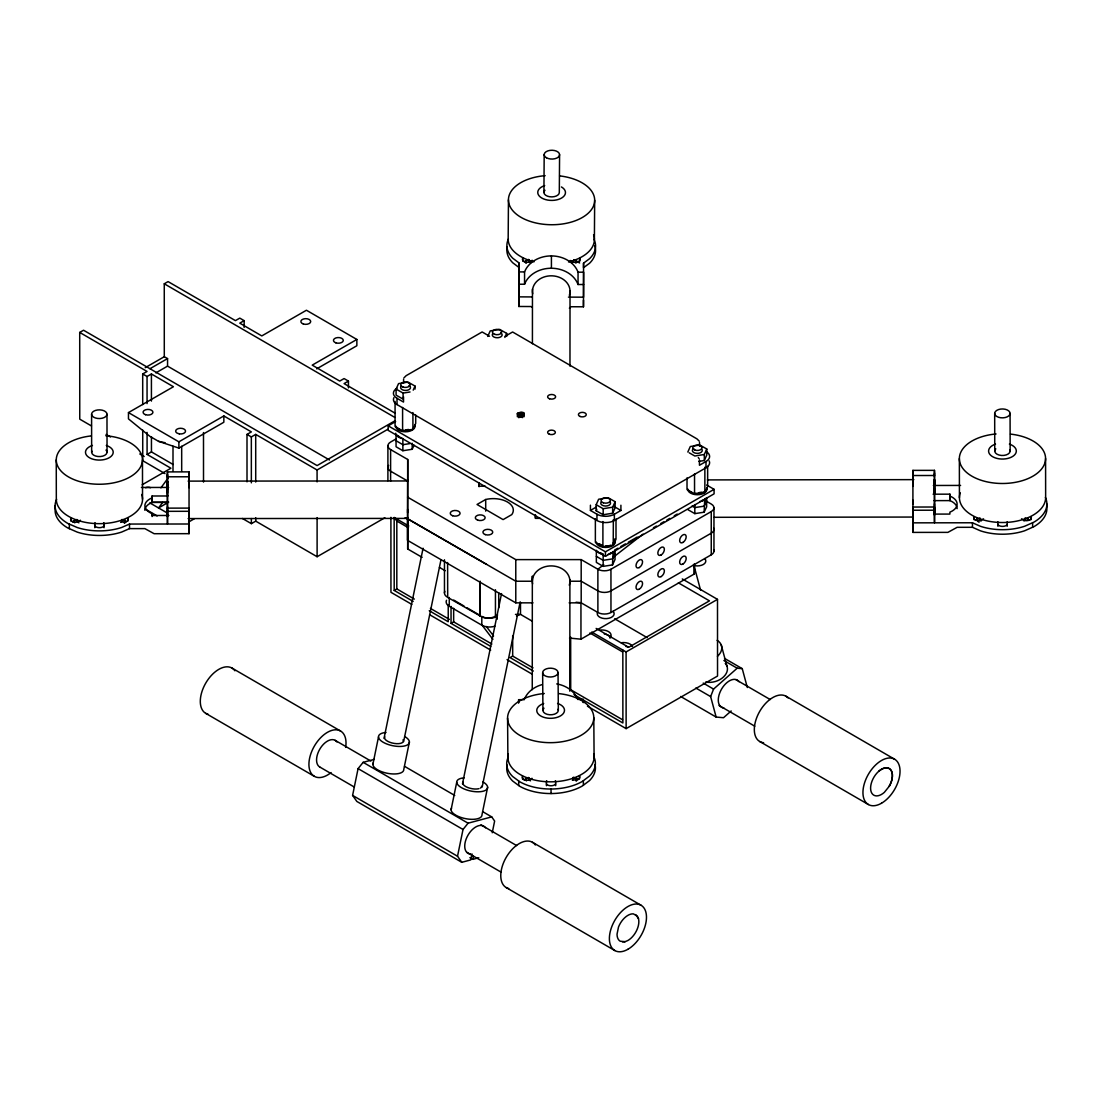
<?xml version="1.0" encoding="UTF-8"?>
<svg xmlns="http://www.w3.org/2000/svg" width="1102" height="1102" viewBox="0 0 1102 1102"><rect width="100%" height="100%" fill="white"/><g stroke="black" fill="none" stroke-linecap="round" stroke-linejoin="round"><path stroke-width="1.5" d="M94.813 527.706L94.813 523.133M104.056 527.693L104.043 523.133M167.931 495.983L152.104 495.996L152.104 497.87L150.01 498.862A17.053 9.643 -0.1 0 0 152.09 513.628L152.09 515.502L168.881 515.474M167.449 508.132L167.449 511.328L189.007 511.3L189.007 508.105L167.449 508.132L167.449 471.904L189.007 471.876L189.048 482.648M167.463 489.66L167.463 481.175L167.49 489.274M167.504 510.074L167.476 524.029L167.476 474.714L167.476 477.896M167.49 495.983L167.504 487.442M189.034 515.46L189.048 533.671L154.128 533.712L144.872 528.616L129.513 528.629L121.606 532.073A44.342 25.084 -0.1 0 1 77.264 532.114L68.076 528.133A44.342 25.084 -0.1 0 1 55.114 510.405L55.1 505.846M189.007 487.676L189.021 481.422M189.048 533.671L189.076 517.871M407.602 512.829L407.671 479.687L407.685 481.326M444.464 592.931L444.464 559.788M497.636 614.999L495.445 616.252A10.786 6.226 0 0 1 482.428 617.23L447.688 597.38L447.605 562.53M480.073 616.156L480.073 581.346M480.183 616.238L480.183 581.429M495.445 616.252L495.445 589.735M533.01 667.867L512.678 656.089L512.692 635.84M532.073 307.348L531.123 306.535L518.808 306.48L518.877 284.536M508.408 239.01A44.342 25.346 0.4 0 0 512.829 258.281L518.89 262.827L518.822 286.52M518.643 702.773L518.643 699.687L524.221 699.687A28.018 22.949 0 0 1 542.115 684.617M518.89 262.827L518.877 296.865L532.294 296.934M518.959 284.233L524.552 284.22L524.566 271.905A28.018 22.99 0 0 1 551.427 255.912A28.018 22.99 0 0 1 578.054 272.194L583.633 272.194L583.468 306.797L571.153 306.742L569.362 308.202M532.252 689.659L532.335 576.498M532.418 343.741L532.459 289.027M546.44 785.712L546.413 781.18M583.619 284.523L578.04 284.509A28.018 22.99 0 0 0 551.427 268.241L551.413 255.912M555.683 785.671L555.642 781.139M569.968 366.153L570.023 290.928M569.817 691.188L569.899 579.735M578.04 284.509L578.054 272.194M583.302 699.398L583.302 702.497L583.302 699.398L577.71 699.398A28.018 22.949 0 0 0 556.73 683.915M583.468 306.797L583.468 300.143M594.061 239.437A44.342 25.346 0.4 0 1 589.625 258.653L583.55 263.144L583.537 297.182L568.439 297.113M694.329 573.963L694.329 564.072L694.329 573.963L580.961 639.174L569.541 638.086M699.453 460.044L699.453 465.278L705.996 461.504A12.315 7.108 0 0 0 706.038 451.448M699.522 446.365L699.522 442.439M1046.886 504.027L1046.9 508.545A44.342 25.608 -0.1 0 1 1033.896 526.673L1024.722 530.751A44.342 25.608 -0.1 0 1 980.381 530.806L972.474 527.307L957.115 527.321L947.885 532.376L912.952 532.404L912.911 507.044L934.468 507.016L934.496 522.816L934.496 514.097M912.911 486.395L912.924 479.88M912.952 532.404L912.938 514.111M934.524 511.149L934.51 513.959L934.496 512.595M934.51 494.192L934.468 482.69L934.482 484.067M934.468 483.048L934.468 479.632L934.51 492.883M934.524 513.656L934.524 508.366M957.128 508.642A17.053 9.849 -0.1 0 0 949.924 500.611L949.91 494.164L933.105 494.192M997.93 526.301L997.916 521.769M1007.173 526.288L1007.159 521.769M167.435 475.251L167.449 471.959M188.993 475.237L189.007 471.876M403.539 396.83L403.525 402.065L397.009 398.29A12.315 7.108 0 0 1 397.037 388.221M403.594 383.152L403.594 379.226M167.463 485.059L167.463 484.205L167.476 485.693M167.49 514.675L167.49 515.529L167.49 514.042M532.996 602.849L515.791 602.849L407.575 540.366L407.712 459.465L390.604 449.588A9.215 5.317 0 0 1 390.618 442.04L396.362 438.748M407.575 540.366L407.602 509.234M422.121 557.35L407.699 548.989L407.74 539.14M479.053 482.883L479.039 486.189L485.197 486.189M479.081 486.01L479.094 483.268L479.122 486.726M508.449 199.861L508.174 239.093A43.102 24.643 0.4 0 0 534.029 261.808M518.808 306.48L518.973 271.905L524.566 271.905M522.789 261.188L522.816 258.157A5 2.865 0.4 0 0 523.905 261.284A5 2.865 0.4 0 0 529.346 261.932L532.252 260.279M543.92 192.464L544.181 154.624M559.582 154.693L559.306 192.533A7.7 4.408 0.4 0 1 549.622 196.735A7.7 4.408 0.4 0 1 544.953 190.26M579.624 261.477L579.638 258.447A5 2.865 0.4 0 1 578.55 261.546A5 2.865 0.4 0 1 573.109 262.152L570.202 260.471M583.55 263.144L583.523 267.703L589.598 263.213A44.342 25.346 0.4 0 0 594.694 245.608M594.391 239.52L594.667 200.288M934.496 476.092L934.468 470.361L912.911 470.375L912.911 504.179M934.468 470.361L934.524 510.322M189.048 518.243L189.034 474.687L189.034 477.869M144.885 510.322A17.053 9.643 -0.1 0 1 152.09 502.443L152.104 495.996M471.959 853.871L470.719 859.918L461.793 862.301L356.855 801.457L352.599 795.396L358.081 768.617L363.15 762.336L374.17 759.402M372.875 764.416L378.509 736.894M384.019 738.423L423.072 548.231M403.635 741.605L440.965 559.816M409.407 741.935L403.773 769.458A15.717 6.419 11.6 0 1 386.54 773.122A15.717 6.419 11.6 0 1 373.33 762.804M451.076 809.777L456.724 782.241M462.482 783.825L501.548 593.579M461.793 862.301L457.523 856.24L463.019 829.475L468.075 823.194L491.712 816.885L494.633 821.045L492.236 832.754M482.166 787.021L520.185 601.816M469.879 857.645L472.827 859.353L473.447 856.337M487.621 787.283L481.987 814.805A15.717 6.419 11.6 0 1 464.741 818.483A15.717 6.419 11.6 0 1 451.544 808.152M731.177 710.955L723.518 717.719L716.135 717.058L710.638 696.602L713.559 689.094L737.183 668.211L742.252 668.666L747.321 687.538M396.086 389.102L403.098 393.083L403.098 399.117L396.086 395.136L396.086 389.102L398.552 383.606L408.029 382.091L415.041 386.072L415.041 389.089M413.209 390.149L415.041 386.072M487.745 336.413L490.211 330.917L499.688 329.402L506.7 333.383L506.7 336.399M504.868 337.46L506.7 333.383M596.168 504.73L598.634 499.234L608.111 497.718L615.123 501.699L615.123 507.733L612.657 513.229L603.18 514.744L596.168 510.763L596.168 504.73L603.18 508.711L612.657 507.195L615.123 501.699M596.168 510.763L596.816 509.317M687.827 452.027L690.293 446.53L699.77 445.015L706.781 448.996L706.781 455.03L704.316 460.526L698.709 461.421M704.316 460.526L704.316 454.492L706.781 448.996M395.067 401.417L395.067 426.557L402.602 430.923L412.919 429.339L415.702 423.388L415.702 415.013M398.772 436.282L396.045 434.698L396.059 446.765L402.864 450.718L412.189 449.285L414.077 445.249M613.346 519.676L613.222 545.091L602.904 546.675L595.369 542.308L595.369 518.849M613.098 543.245L614.999 539.181A9.656 5.579 0 0 1 614.021 543.41M613.222 545.091L616.004 539.14L616.004 519.028M603.166 566.359L603.166 554.292A9.656 5.579 0 0 1 596.347 550.339L596.361 562.406L603.166 566.359L612.492 564.927L613.111 551.537M615.012 553.507L612.492 558.893L603.166 560.326L596.361 556.372M612.492 564.927L615.012 559.54L615.012 550.49M687.014 477.869L687.014 489.591L694.549 493.958L704.867 492.374L707.649 486.423L707.649 466.311M687.992 509.689L694.811 513.628L704.137 512.196L704.743 498.82M706.644 500.79L704.137 506.162L694.797 507.595L692.084 506.025M704.137 512.196L706.644 506.824L706.644 497.773M517.375 413.484C519.483 424.201 531.674 408.167 517.375 413.484L517.389 416.845M889.218 786.318L884.327 792.379A15.4 8.912 -59.9 0 1 870.635 787.021A15.4 8.912 -59.9 0 1 886.104 767.832A15.4 8.912 -59.9 0 1 889.218 786.318A15.414 8.912 -59.8 0 0 890.953 770.16A15.414 8.912 -59.8 0 0 878.666 771.345M403.897 377.931L406.142 375.672L482.139 331.964L489.536 336.248M160.933 487.828L167.972 478.24M162.573 502.471L158.55 507.953L168.702 502.113M603.758 564.679L597.876 569.252L597.89 612.478A9.257 5.345 0 0 0 610.963 612.492L711.245 554.816A9.215 5.331 0.2 0 0 713.655 549.664M614.048 556.675L643.045 534.126M595.039 764.581A44.342 25.442 -0.4 0 1 589.46 780.643L582.407 785.946A44.342 25.442 -0.4 0 1 519.703 786.263L512.664 781.029A44.342 25.442 -0.4 0 1 507.113 765.022M524.097 779.968L528.464 777.447M975.587 520.419L979.953 517.912M532.046 778.301L529.153 779.982A5 2.865 -0.4 0 1 523.698 779.389A5 2.865 -0.4 0 1 522.623 776.276L522.637 779.293M983.563 518.835L980.656 520.516A5 2.893 -0.1 0 1 975.215 519.882A5 2.893 -0.1 0 1 974.127 516.742L974.14 519.758M91.466 425.951L79.757 419.159L79.716 332.432L83.545 330.228L317.1 465.581L394.888 420.84M145.216 367.682L164.294 356.704L167.559 358.591L167.559 366.126L329.512 459.989M149.941 368.715L167.559 358.591M142.709 404.586L142.695 373.964L147.062 371.457L79.716 332.432M142.695 373.964L147.048 376.485L151.415 373.977L173.427 386.733L128.466 412.589L128.466 418.884L149.844 436.309L158.536 441.337L178.896 448.101L223.844 422.245L223.844 415.95L178.882 441.819L128.466 412.589M244.148 327.418L244.148 320.641L239.781 323.148L261.794 335.917L306.439 310.241L356.855 339.457L356.855 345.739L316.687 368.853M155.823 372.889L167.559 366.126M147.076 432.397L147.089 454.423L151.456 451.916L173.138 464.493M356.855 339.457L312.21 365.134L339.719 381.072L344.086 378.565L348.439 381.085L348.439 387.89M142.199 484.742L170.906 468.226L147.089 454.423M247.013 481.849L247 434.408L251.366 431.901L223.844 415.95M247 434.408L251.339 436.929L255.705 434.408L317.073 469.989L317.087 481.891M348.439 381.085L344.072 383.592L395.219 413.236M505.184 336.262L512.609 331.991L696.96 438.885L699.219 441.131M188.566 522.072L194.31 518.767M706.644 485.018L714.082 489.329L714.082 493.848L605.453 556.331L388.193 430.359L388.193 425.84L395.632 421.556M317.073 469.989L387.766 429.325M242.454 518.505L251.366 523.657L255.733 521.15L317.114 556.73L384.86 517.761M485.693 499.495L477.028 504.482L503.104 519.607L511.769 514.62A19.988 11.543 0 0 0 507.485 502.016A19.988 11.543 0 0 0 485.693 499.495L485.707 511.135M408.773 525.971L394.172 517.513L394.199 590.424L396.816 588.923L414.338 599.075M590.424 505.184L590.424 510.433L596.237 507.085M590.424 510.433L596.94 514.207A12.315 7.108 0 0 0 614.365 514.235L620.908 510.46L620.908 505.226M393.855 397.698A12.315 7.108 0 0 0 397.009 404.572L596.94 520.488A12.315 7.108 0 0 0 614.365 520.502L705.996 467.785A12.315 7.108 0 0 0 709.22 460.925M451.035 606.417L451.049 623.374L453.652 621.872L491.864 644.023M388.193 425.84L605.453 551.813L714.082 489.329M614.944 549.898L617.919 548.19M620.894 546.482L625.357 543.906M628.333 542.198L637.259 537.06M653.431 527.762L656.406 526.053M660.869 523.478L663.845 521.769M666.82 520.061L669.796 518.353M674.259 515.777L677.234 514.069M407.561 497.14L515.777 559.623L581.181 559.609L597.876 569.252A9.257 5.345 0 0 0 610.949 569.252L711.245 511.576A9.215 5.317 -0.2 0 0 711.258 504.041L705.611 500.79M591.746 632.038L626.088 651.943L717.498 599.364L717.54 676.049L626.129 728.629L587.435 706.203M164.294 356.704L164.267 283.793L168.083 281.602L235.442 320.627L239.795 318.12L244.148 320.641M512.678 656.089L510.074 657.591L533.313 671.049M524.235 261.89L528.588 259.411M72.484 521.949L76.837 519.483M80.446 520.254L77.553 521.893A5 2.824 -0.1 0 1 72.098 521.287A5 2.824 -0.1 0 1 71.024 518.202L71.024 521.246M516.549 616.087L519.552 614.696M189.007 511.3L189.034 524.001L129.499 524.056L121.592 527.5A44.342 25.084 -0.1 0 1 77.25 527.541L68.076 523.56A44.342 25.084 -0.1 0 1 56.615 499.344M625.123 941.673L627.947 940.474A15.4 8.912 -59.9 0 0 638.471 918.586L637.383 916.189L633.388 913.875A15.4 8.912 -59.9 0 0 618.497 927.058L617.037 934.179A15.4 8.912 -59.9 0 0 620.233 941.232L625.123 941.673L622.492 941.921M472.827 859.353L478.778 857.769M403.098 393.083L410.04 391.981M704.316 454.492L694.825 456.008L689.218 452.826M405.674 429.904L408.498 429.463M409.903 443.596L402.864 444.685L396.059 440.731M699.026 492.608L701.836 492.181M701.85 500.487L704.123 500.143M610.205 553.204L612.492 552.86M707.401 479.907L913.82 479.645M933.366 485.472L960.586 485.431M934.055 514.097L949.883 514.083L949.896 512.168L951.976 511.163A17.053 9.849 -0.1 0 0 949.91 496.079M714.33 517.306L912.153 517.058M912.897 475.527L934.455 475.499M167.435 476.794L188.993 476.78M188.111 481.119L408.291 480.954M141.428 487.47L168.647 487.442M934.083 500.625L949.924 500.611M167.931 502.223L152.117 502.237L152.104 497.87M152.09 502.443L167.931 502.429M912.911 510.24L934.468 510.212M188.139 518.574L408.319 518.408M540.379 518.367L535.42 518.367L535.42 515.695M912.938 522.844L972.46 522.775L980.367 526.274A44.342 25.622 -0.1 0 0 1024.708 526.233L1033.896 522.155A44.342 25.622 -0.1 0 0 1045.385 497.401M569.913 581.222L581.181 581.222L597.876 590.865A9.257 5.345 0 0 0 610.963 590.879L711.245 533.189A9.215 5.317 0 0 0 713.641 528.051M569.142 602.849L581.195 602.849L597.89 612.478M515.474 614.393L520.502 614.393L532.128 621.129M576.057 602.243L580.947 602.711L580.961 639.174M158.536 441.337L165.148 442.742M447.688 597.38L445.897 596.044A10.772 6.213 0 0 1 444.836 591.333M122.046 519.441L126.399 521.907M573.674 777.227L578.027 779.706M1025.163 517.857L1029.516 520.364M573.798 259.645L579.611 262.992M1021.526 518.794L1024.419 520.461A5 2.893 -0.1 0 0 1029.874 519.827A5 2.893 -0.1 0 0 1030.962 516.686L1030.962 519.703M613.662 506.259L620.908 510.46M682.276 578.936L717.498 599.364M164.267 283.793L394.847 417.438M678.364 582.834L709.454 600.852L628.719 647.315L596.141 628.429M599.075 543.63L601.802 545.201M600.438 552.708L603.166 554.292M724.51 658.376L742.252 668.666M785.974 696.23L894.604 759.223M723.876 660.497L737.183 668.211M735.984 679.7L770.202 699.536M614.682 618.787L647.273 637.686M703.214 683.088L713.559 689.094M486.533 564.348L407.561 518.753L515.791 581.236L532.349 581.236L532.349 576.126M405.137 517.706L408.098 519.428M695.858 688.034L710.638 696.602M719.069 705.487L754.774 726.19M589.914 632.975L622.492 651.861M759.76 741.536L868.39 804.515M680.664 696.492L716.135 717.058M439.422 567.392L445.194 570.726M430.4 608.387L449.382 619.393M622.534 719.744L570.698 689.714L570.671 637.094M394.199 590.424L413.181 601.43M429.243 610.728L448.225 621.735L448.225 604.778M451.049 623.374L490.721 646.364M574.004 694.646L622.878 722.967L622.837 650.056M411.79 604.378L390.948 592.311L390.907 517.32M429.642 614.737L490.679 650.111M507.058 659.602L532.362 674.272M106.109 434.436L110.503 436.984M139.789 453.955L144.169 456.503M164.983 473.598L142.737 460.705L142.723 430.097M149.858 502.911L167.449 513.105M145.368 509.096L157.159 515.943M404.517 766.331L454.754 795.465M482.841 811.747L491.712 816.885M231.943 668.046L340.587 731.039M532.418 842.259L641.047 905.252M335.146 740.337L370.851 761.041M480.94 824.875L516.645 845.578M363.15 762.336L468.075 823.194M358.081 768.617L463.019 829.475M319.732 766.992L353.935 786.828M467 852.383L501.217 872.219M352.599 795.396L457.523 856.24M205.73 713.352L314.359 776.331M506.204 887.565L614.833 950.558M394.172 517.513L396.816 521.012L408.484 527.789M453.707 600.067L464.052 606.086M467.014 607.808L480.32 615.55M446.517 600.273A10.744 6.213 0 0 0 449.272 606.279L481.808 625.192A10.786 6.226 0 0 0 494.826 626.198M518.863 267.373L512.802 262.827A44.342 25.346 0.4 0 1 507.251 246.807M635.647 914.577L638.471 918.586M486.354 626.515L493.572 635.964M481.574 624.49L492.911 639.353M698.282 457.523L699.15 458.735M721.218 644.849L726.865 665.883M693.916 565.285L700.541 590.08M934.468 479.673L934.482 481.271M167.463 481.147L167.476 482.965M912.911 470.375L912.924 471.105M593.799 717.719L594.088 756.881M583.357 780.671L583.385 785.216M579.459 779.018L579.445 775.987A5 2.865 -0.5 0 1 578.357 779.114A5 2.865 -0.5 0 1 572.902 779.775M558.039 672.551A7.7 4.422 -0.4 0 1 546.482 676.435A7.7 4.422 -0.4 0 1 546.496 668.79A7.7 4.422 -0.4 0 1 558.039 672.551L558.328 710.335M551.028 789.018L551.055 793.55M542.639 672.633L542.928 710.404M518.643 699.687L518.67 702.842M518.698 781.001L518.739 785.533M507.581 718.146L507.884 757.308M912.952 516.535L912.924 500.129M912.924 471.932L912.952 479.205M1045.578 458.542L1045.646 497.567A43.102 24.905 -0.1 0 1 998.288 522.403A43.102 24.905 -0.1 0 1 960.269 492.801M1010.079 413.388A7.7 4.449 -0.1 0 1 998.522 417.259A7.7 4.449 -0.1 0 1 998.536 409.558A7.7 4.449 -0.1 0 1 1010.079 413.388L1010.148 451.035M994.679 413.402L994.748 451.062M959.36 458.639L959.429 497.663M934.482 503.779L934.496 515.392M912.924 473.047L912.938 476.119M167.476 510.529L167.49 516.81M1032.615 522.72L1032.629 527.238M972.46 522.775L972.474 527.307M949.91 494.164L949.91 500.404M934.496 472.896L934.51 485.459M934.496 487.525L934.482 509.22M713.958 507.802L713.958 551.041M711.245 511.576L711.245 554.816M705.996 461.504L705.996 467.785M704.867 467.234L704.867 492.374M694.797 504.578L694.811 513.628M694.535 473.846L694.549 493.958M626.088 651.943L626.129 728.629M612.657 507.195L612.657 513.229M610.949 569.252L610.963 612.492M605.453 551.813L605.453 556.331M603.18 508.711L603.18 514.744M602.904 521.535L602.904 546.675M581.181 559.609L581.195 602.849M535.42 514.689L535.42 518.023M524.042 413.388L524.056 416.735M523.422 412.933L523.422 416.28M522.596 412.589L522.61 417.617M521.659 412.382L521.659 417.41M520.667 412.327L520.667 417.355M520.488 602.78L520.502 614.393M519.676 412.423L519.676 417.451M518.753 412.658L518.753 417.686M517.968 413.016L517.968 416.377M515.777 559.623L515.791 602.849M498.724 592.835L498.738 607.753M497.071 619.352L497.071 616.417A10.786 6.226 0 0 1 481.808 616.404L481.808 625.192M479.122 483.007L479.122 486.34M453.652 608.29L453.652 621.872M449.272 597.491L449.272 606.279M412.919 412.575L412.919 429.339M412.189 443.252L412.189 449.285M407.712 459.465L407.726 481.078L390.604 471.201A9.215 5.317 0 0 1 388.62 465.388M402.864 438.651L402.864 450.718M402.588 407.464L402.602 430.923M397.009 398.29L397.009 404.572M390.604 449.588L390.604 481.175M387.904 445.814L387.904 480.734M317.1 517.609L317.114 556.73M255.705 434.408L255.719 482.029M255.733 517.747L255.733 521.15M251.339 436.929L251.352 482.841M251.366 518.56L251.366 523.657M203.498 432.563L203.512 482.084M181.678 446.255L181.692 471.394M178.882 441.819L178.896 448.101M173 446.241L173 471.38M152.09 513.628L152.09 516.535M151.415 373.977L151.429 401.087M151.442 436.667L151.456 451.916M147.048 376.485L147.062 403.594M142.475 459.81L142.53 499.234M129.499 524.056L129.513 528.629M127.846 521.191L127.846 518.147A5 2.838 -0.1 0 1 126.758 521.232A5 2.838 -0.1 0 1 121.316 521.852M106.977 414.2A7.7 4.353 -0.1 0 1 95.433 417.975A7.7 4.353 -0.1 0 1 95.433 410.44A7.7 4.353 -0.1 0 1 106.977 414.2L107.046 452.233M91.59 414.214L91.645 452.247M69.343 524.125L69.357 528.684M56.257 459.892L56.326 499.316A43.102 24.396 -0.1 0 0 103.643 523.546A43.102 24.396 -0.1 0 0 141.703 494.467M614.365 514.235L614.365 520.502M596.94 514.207L596.94 520.488M407.685 517.499L407.699 548.989M396.816 521.012L396.816 588.923M167.463 487.663L167.463 493.09M167.504 506.644L167.504 512.072M145.574 487.704A4.931 2.838 0 0 1 150.506 487.704M763.603 742.72A26.172 15.139 -59.9 0 1 759.195 712.305A26.172 15.139 -59.9 0 1 788.054 697.897M319.759 767.006A15.4 8.912 -59.9 0 1 320.82 747.528A15.4 8.912 -59.9 0 1 336.923 741.963M331.096 772.557A26.172 15.139 -59.9 0 1 308.959 765.725A26.172 15.139 -59.9 0 1 328.685 731.659A26.172 15.139 -59.9 0 1 345.656 747.404M208.209 714.316A26.172 15.139 -59.9 0 1 206.308 682.152A26.172 15.139 -59.9 0 1 234.891 670.774M508.683 888.543A26.172 15.139 -59.9 0 1 506.782 856.378A26.172 15.139 -59.9 0 1 535.365 845M593.565 234.698A43.102 24.643 0.4 0 1 568.508 261.973M559.596 175.893A43.102 24.643 0.4 0 1 587.159 214.146A43.102 24.643 0.4 0 1 515.047 213.017A43.102 24.643 0.4 0 1 545.146 175.673M561.414 186.941A13.858 7.921 0.4 0 1 560.519 198.608A13.858 7.921 0.4 0 1 540.255 196.982A13.858 7.921 0.4 0 1 544.691 185.604M530.723 262.786A4.009 2.287 0.4 0 1 529.249 259.645M576.759 261.036A7.08 4.05 0.4 0 1 575.809 263.047M573.536 260.416A4.009 2.287 0.4 0 1 571.676 262.992M526.591 262.813A7.08 4.05 0.4 0 1 525.64 260.775M525.874 263.185A7.08 4.05 0.4 0 1 525.874 261.091M575.795 260.458A7.08 4.05 0.4 0 1 576.745 262.496M524.552 284.22A28.018 22.99 0 0 1 551.427 268.241M532.734 293.807A18.789 15.414 0 0 1 552.171 275.831A18.789 15.414 0 0 1 569.362 295.308M593.73 753.658A43.102 24.726 -0.4 0 1 550.972 781.828A43.102 24.726 -0.4 0 1 508.256 754.085M558.728 693.599A43.102 24.726 -0.4 0 1 586.292 731.7A43.102 24.726 -0.4 0 1 514.179 731.273A43.102 24.726 -0.4 0 1 544.278 693.516M558.067 709.192A7.7 4.422 -0.4 0 1 549.622 714.757A7.7 4.422 -0.4 0 1 543.961 708.2M557.557 703.448A13.858 7.948 -0.4 0 1 561.235 715.432A13.858 7.948 -0.4 0 1 540.008 715.529A13.858 7.948 -0.4 0 1 543.699 703.517M576.387 777.544A7.08 4.064 -0.4 0 1 575.671 780.629M573.012 777.461A4.009 2.3 -0.4 0 1 572.365 780.244M526.453 780.877A7.08 4.064 -0.4 0 1 525.502 778.852M530.585 780.808A4.009 2.3 -0.4 0 1 529.125 777.681M576.387 779.004A7.08 4.064 -0.4 0 1 576.387 781.098M525.516 780.299A7.08 4.064 -0.4 0 1 526.467 778.274M546.44 781.483A5 2.865 -0.4 0 1 546.909 780.974M555.215 780.946A5 2.865 -0.4 0 1 555.683 781.428M593.868 756.785A44.342 25.442 -0.4 0 1 589.432 776.111L582.379 781.414A44.342 25.442 -0.4 0 1 519.676 781.717L512.637 776.483A44.342 25.442 -0.4 0 1 508.215 757.212M555.642 783.963A5 2.865 -0.4 0 1 551.028 785.754A5 2.865 -0.4 0 1 546.413 784.004M105.806 435.731A43.102 24.396 -0.1 0 1 135.849 472.786A43.102 24.396 -0.1 0 1 63.737 473.626A43.102 24.396 -0.1 0 1 91.356 435.896M106.012 450.057A7.7 4.353 -0.1 0 1 100.351 456.545A7.7 4.353 -0.1 0 1 91.921 451.117M106.274 445.442A13.858 7.838 -0.1 0 1 109.966 457.261A13.858 7.838 -0.1 0 1 88.725 457.289A13.858 7.838 -0.1 0 1 92.43 445.456M121.785 520.213A4.009 2.259 -0.1 0 1 120.752 522.403M74.826 522.844A7.08 4.009 -0.1 0 1 73.889 520.847M78.958 522.803A4.009 2.259 -0.1 0 1 77.498 519.703M124.76 519.758A7.08 4.009 -0.1 0 1 124.044 522.803M124.76 521.122A7.08 4.009 -0.1 0 1 124.76 523.202M94.827 523.533A5 2.81 -0.4 0 1 95.295 523.051M103.602 523.023A5 2.81 -0.4 0 1 104.07 523.519M104.043 525.916A5 2.824 -0.1 0 1 99.428 527.665A5 2.824 -0.1 0 1 94.813 525.929M1010.506 434.105A43.102 24.905 -0.1 0 1 1038.07 472.579A43.102 24.905 -0.1 0 1 965.958 471.876A43.102 24.905 -0.1 0 1 996.056 433.968M1009.391 444.106A13.858 8.003 -0.1 0 1 1013.069 456.187A13.858 8.003 -0.1 0 1 991.828 456.2A13.858 8.003 -0.1 0 1 995.533 444.12M1009.887 449.892A7.7 4.449 -0.1 0 1 1001.442 455.457A7.7 4.449 -0.1 0 1 995.781 448.831M1027.877 518.188A7.08 4.091 -0.1 0 1 1027.877 520.296M1024.901 518.643A4.009 2.314 -0.1 0 1 1023.854 520.888M979.072 522.183A7.08 4.091 -0.1 0 1 977.942 521.342M977.24 520.351A7.08 4.091 -0.1 0 1 977.24 518.243M981.248 520.929A4.009 2.314 -0.1 0 1 980.215 518.698M1007.159 524.607A5 2.893 -0.1 0 1 1002.544 526.398A5 2.893 -0.1 0 1 997.916 524.621M704.688 558.604A8.458 4.89 0 0 1 703.31 564.5A8.458 4.89 0 0 1 693.103 565.257M613.029 611.321A8.458 4.89 0 0 1 606.789 618.594A8.458 4.89 0 0 1 597.532 612.478M610.48 545.435A9.656 5.579 0 0 1 605.659 546.179M600.824 545.435A9.656 5.579 0 0 1 597.298 543.382M614.999 550.366A9.656 5.579 0 0 1 608.152 554.292M614.048 539.098A9.656 5.579 0 0 1 608.152 547.253A9.656 5.579 0 0 1 596.03 541.853M706.63 497.649A9.656 5.579 0 0 1 699.798 501.575M706.974 487.91A9.656 5.579 0 0 1 705.666 490.693M704.123 491.85A9.656 5.579 0 0 1 694.797 493.283M692.469 492.718A9.656 5.579 0 0 1 687.992 489.329M706.974 489.164A9.656 5.579 0 0 1 697.304 494.729A9.656 5.579 0 0 1 687.676 489.15M402.864 438.651A9.656 5.579 0 0 1 395.728 433.251M415.027 424.986A9.656 5.579 0 0 1 413.718 427.769M410.178 429.808A9.656 5.579 0 0 1 402.864 430.345M400.536 429.794A9.656 5.579 0 0 1 396.045 426.405M415.027 426.24A9.656 5.579 0 0 1 405.357 431.805A9.656 5.579 0 0 1 395.728 426.212M701.575 449.093A4.931 2.851 0 0 1 700.114 452.853A4.931 2.851 0 0 1 693.516 452.343A4.931 2.851 0 0 1 693.819 448.5M609.916 501.796A4.931 2.851 0 0 1 605.632 506.052A4.931 2.851 0 0 1 601.389 501.782M409.062 385.576A4.931 2.851 0 0 1 409.338 389.419A4.931 2.851 0 0 1 402.726 389.915A4.931 2.851 0 0 1 401.307 386.168M500.707 332.887A4.931 2.851 0 0 1 500.983 336.73A4.931 2.851 0 0 1 494.385 337.226A4.931 2.851 0 0 1 492.952 333.479M402.988 739.855A9.546 3.898 11.6 0 1 394.103 743.409A9.546 3.898 11.6 0 1 384.86 736.894M481.56 786.291A9.546 3.898 11.6 0 1 480.376 788.082M478.915 788.674A9.546 3.898 11.6 0 1 467.606 787.462A9.546 3.898 11.6 0 1 463.074 782.255M470.292 854.036A15.704 9.091 -59.9 0 1 467.992 835.178A15.704 9.091 -59.9 0 1 485.5 827.767M404.723 736.549A15.717 6.419 11.6 0 1 404.076 746.068A15.717 6.419 11.6 0 1 381.444 741.123A15.717 6.419 11.6 0 1 386.031 732.458M482.938 781.897A15.717 6.419 11.6 0 1 482.29 791.415A15.717 6.419 11.6 0 1 459.658 786.47A15.717 6.419 11.6 0 1 464.245 777.805M725.268 663.376A15.717 11.116 -15 0 1 723.559 676.917A15.717 11.116 -15 0 1 705.693 682.042M723.849 707.994A15.704 9.091 -59.9 0 1 721.534 689.149A15.704 9.091 -59.9 0 1 739.056 681.725M717.113 640.358A15.717 11.116 -15 0 1 717.443 656.296M621.211 642.741A9.243 5.331 0 0 1 632.52 646.53M599.488 630.151A9.243 5.331 0 0 1 609.199 632.066A9.243 5.331 0 0 1 609.847 637.975M626.005 646.516A9.243 5.331 0 0 1 628.223 647.053M604.268 633.925A9.243 5.331 0 0 1 610.783 637.7M532.638 583.895A18.789 15.332 0 0 1 551.95 565.918A18.789 15.332 0 0 1 569.279 585.203M179.309 433.871L177.105 433.127A4.931 2.838 0 0 1 178.524 428.54A4.931 2.838 0 0 1 185.508 430.882A4.931 2.838 0 0 1 179.309 433.871M145.533 414.696A4.931 2.838 0 0 0 152.93 412.244A4.931 2.838 0 0 0 145.56 409.779A4.931 2.838 0 0 0 145.533 414.696M303.312 323.974A4.931 2.851 0 0 0 310.709 321.508A4.931 2.851 0 0 0 303.325 319.043A4.931 2.851 0 0 0 303.312 323.974M335.89 342.846A4.931 2.851 0 0 0 343.287 340.394A4.931 2.851 0 0 0 335.917 337.915A4.931 2.851 0 0 0 335.89 342.846M881.504 803.234A26.172 15.139 -59.9 0 0 897.551 761.95A26.172 15.139 -59.9 0 0 865.428 780.423A26.172 15.139 -59.9 0 0 881.504 803.234M627.947 949.263A26.172 15.139 -59.9 0 0 643.995 907.979A26.172 15.139 -59.9 0 0 611.872 926.451A26.172 15.139 -59.9 0 0 627.947 949.263M546.44 157.751A7.7 4.408 0.4 0 0 559.32 155.837A7.7 4.408 0.4 0 0 549.884 150.395A7.7 4.408 0.4 0 0 546.44 157.751M403.057 387.064A4.615 2.672 0 0 0 409.999 384.75A4.615 2.672 0 0 0 403.07 382.435A4.615 2.672 0 0 0 403.057 387.064M494.702 334.347A4.615 2.672 0 0 0 501.644 332.046A4.615 2.672 0 0 0 494.715 329.732A4.615 2.672 0 0 0 494.702 334.347M603.359 502.801A4.615 2.672 0 0 0 610.301 500.501A4.615 2.672 0 0 0 603.386 498.187A4.615 2.672 0 0 0 603.359 502.801M695.004 450.098A4.615 2.672 0 0 0 701.946 447.798A4.615 2.672 0 0 0 695.018 445.47A4.615 2.672 0 0 0 695.004 450.098M549.554 398.786A4.009 2.314 0 0 0 555.628 396.844A4.009 2.314 0 0 0 549.691 394.778A4.009 2.314 0 0 0 549.554 398.786M549.292 434.202A3.857 2.232 0 0 0 555.339 432.549A3.857 2.232 0 0 0 549.843 430.345A3.857 2.232 0 0 0 549.292 434.202M580.134 416.487A3.912 2.259 0 0 0 586.25 414.779A3.912 2.259 0 0 0 580.644 412.575A3.912 2.259 0 0 0 580.134 416.487M639.284 589.157A4.615 2.672 -59.9 0 0 642.122 581.87A4.615 2.672 -59.9 0 0 636.446 585.134A4.615 2.672 -59.9 0 0 639.284 589.157M661.104 576.608A4.615 2.672 -59.9 0 0 663.941 569.321A4.615 2.672 -59.9 0 0 658.266 572.585A4.615 2.672 -59.9 0 0 661.104 576.608M682.923 564.059A4.615 2.672 -59.9 0 0 685.761 556.772A4.615 2.672 -59.9 0 0 680.086 560.036A4.615 2.672 -59.9 0 0 682.923 564.059M477.745 520.172A4.931 2.851 0 0 0 485.142 517.72A4.931 2.851 0 0 0 477.758 515.254A4.931 2.851 0 0 0 477.745 520.172M485.348 534.622A4.931 2.851 0 0 0 492.746 532.17A4.931 2.851 0 0 0 485.362 529.704A4.931 2.851 0 0 0 485.348 534.622M639.284 567.544A4.615 2.672 -59.9 0 0 642.108 560.257A4.615 2.672 -59.9 0 0 636.446 563.521A4.615 2.672 -59.9 0 0 639.284 567.544M661.104 554.995A4.615 2.672 -59.9 0 0 663.927 547.708A4.615 2.672 -59.9 0 0 658.266 550.972A4.615 2.672 -59.9 0 0 661.104 554.995M682.923 542.446A4.615 2.672 -59.9 0 0 685.747 535.159A4.615 2.672 -59.9 0 0 680.086 538.41A4.615 2.672 -59.9 0 0 682.923 542.446M452.688 515.764A4.931 2.851 0 0 0 460.085 513.312A4.931 2.851 0 0 0 452.702 510.846A4.931 2.851 0 0 0 452.688 515.764"/></g></svg>
